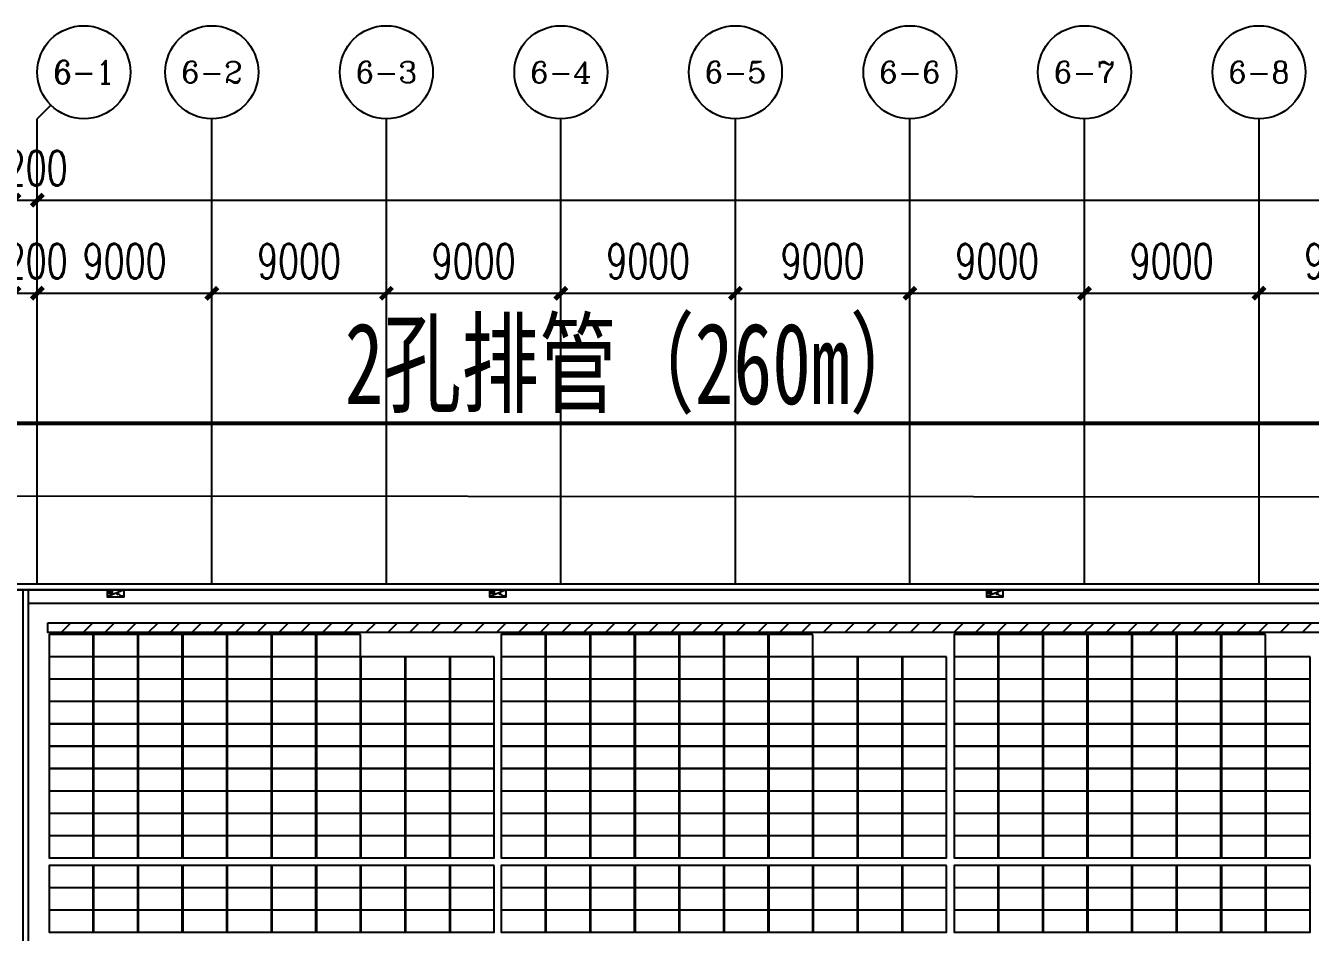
# Model space of a CAD drawing. Header units: millimetres. Extents: x 1218 to 2690, y 1163 to 1758.
# Drawn here: x 2083 to 2149.3, y 1476.2 to 1522.9 of the extents above; entities that cross this region are included whole.
import ezdxf
from ezdxf.enums import TextEntityAlignment as Align

# ---------------------------------------------------------------- set-up
doc = ezdxf.new("R2010")
doc.units = ezdxf.units.MM
for name, color, linetype in [('AXIS', 3, 'Continuous'), ('AXIS_TEXT', 7, 'Continuous'), ('PUB_DIM', 3, 'Continuous'), ('WALL', 9, 'Continuous'), ('单元区域外轮廓', 7, 'ByLayer'), ('屋脊线', 7, 'ByLayer'), ('接线图文字', 7, 'Continuous'), ('文字', 7, 'Continuous'), ('电缆通道', 7, 'ByLayer'), ('组件', 7, 'ByLayer'), ('运维走道板', 1, 'Continuous'), ('逆变器', 7, 'ByLayer')]:
    doc.layers.add(name, color=color, linetype=linetype)
doc.styles.add('_TCH_AXIS', font='COMPLEX', dxfattribs={"bigfont": 'GBCBIG'})
doc.styles.add('_TCH_DIM_T3', font='SIMPLEX', dxfattribs={"width": 0.705882, "bigfont": 'GBCBIG'})
doc.styles.add('COMPLEX', font='COMPLEX')
doc.styles.add('宋体', font='', dxfattribs={"width": 0.7, "height": 100})
doc.styles.get('宋体').set_extended_font_data('SimSun')
doc.dimstyles.new('_TCH_ARCH&&600', dxfattribs={"dimtxt": 1785, "dimasz": 600, "dimexe": 1500, "dimexo": 1800, "dimgap": 757.5, "dimtad": 1, "dimdec": 0, "dimtxsty": '_TCH_DIM_T3', "dimblk": 'ARCHTICK', "dimcen": 2.5, "dimclrt": 7, "dimazin": 2, "dimtfac": 1, "dimtdec": 0, "dimtix": 1, "dimtmove": 2, "dimatfit": 3})

# ---------------------------------------------------------------- blocks, each defined once
blk = doc.blocks.new('_ArchTick')
at = {"color": 0, "linetype": 'ByBlock', "const_width": 0.4}
blk.add_lwpolyline([(-0.5, -0.5), (0.5, 0.5)], dxfattribs=at)
blk = doc.blocks.new('*D71')
at = {"layer": 'AXIS', "color": 0, "lineweight": -2, "transparency": 16777216}
for p, q in [((876160, 2024904), (876160, 2044404)), ((1182160, 2024904), (1182160, 2044404)), ((876160, 2042904), (1182160, 2042904))]:
    blk.add_line(p, q, dxfattribs=at)
at = {"layer": 'Defpoints', "color": 0, "transparency": 16777216}
for p in [(1182160, 2042904), (876160, 2023104), (1182160, 2023104)]:
    blk.add_point(p, dxfattribs=at)
at = {"layer": 'AXIS', "color": 0, "lineweight": -2, "transparency": 16777216, "xscale": 600, "yscale": 600, "zscale": 600, "rotation": 180}
blk.add_blockref('_ArchTick', (876160, 2042904), dxfattribs=at)
at = {"layer": 'AXIS', "color": 0, "lineweight": -2, "transparency": 16777216, "xscale": 600, "yscale": 600, "zscale": 600}
blk.add_blockref('_ArchTick', (1182160, 2042904), dxfattribs=at)
at = {"layer": 'AXIS', "color": 7, "transparency": 16777216, "insert": (1029160, 2044554), "char_height": 1785, "attachment_point": 5, "style": '_TCH_DIM_T3'}
blk.add_mtext('\\A1;306000', dxfattribs=at)
blk = doc.blocks.new('*D72')
at = {"layer": 'AXIS', "color": 0, "lineweight": -2, "transparency": 16777216}
for p, q in [((876160, 2024904), (876160, 2039604)), ((885160, 2024904), (885160, 2039604)), ((876160, 2038104), (885160, 2038104))]:
    blk.add_line(p, q, dxfattribs=at)
at = {"layer": 'Defpoints', "color": 0, "transparency": 16777216}
for p in [(885160, 2038104), (876160, 2023104), (885160, 2023104)]:
    blk.add_point(p, dxfattribs=at)
at = {"layer": 'AXIS', "color": 0, "lineweight": -2, "transparency": 16777216, "xscale": 600, "yscale": 600, "zscale": 600, "rotation": 180}
blk.add_blockref('_ArchTick', (876160, 2038104), dxfattribs=at)
at = {"layer": 'AXIS', "color": 0, "lineweight": -2, "transparency": 16777216, "xscale": 600, "yscale": 600, "zscale": 600}
blk.add_blockref('_ArchTick', (885160, 2038104), dxfattribs=at)
at = {"layer": 'AXIS', "color": 7, "transparency": 16777216, "insert": (880660, 2039754), "char_height": 1785, "attachment_point": 5, "style": '_TCH_DIM_T3'}
blk.add_mtext('\\A1;9000', dxfattribs=at)
blk = doc.blocks.new('*D73')
at = {"layer": 'AXIS', "color": 0, "lineweight": -2, "transparency": 16777216}
for p, q in [((885160, 2024904), (885160, 2039604)), ((894160, 2024904), (894160, 2039604)), ((885160, 2038104), (894160, 2038104))]:
    blk.add_line(p, q, dxfattribs=at)
at = {"layer": 'Defpoints', "color": 0, "transparency": 16777216}
for p in [(894160, 2038104), (885160, 2023104), (894160, 2023104)]:
    blk.add_point(p, dxfattribs=at)
at = {"layer": 'AXIS', "color": 0, "lineweight": -2, "transparency": 16777216, "xscale": 600, "yscale": 600, "zscale": 600, "rotation": 180}
blk.add_blockref('_ArchTick', (885160, 2038104), dxfattribs=at)
at = {"layer": 'AXIS', "color": 0, "lineweight": -2, "transparency": 16777216, "xscale": 600, "yscale": 600, "zscale": 600}
blk.add_blockref('_ArchTick', (894160, 2038104), dxfattribs=at)
at = {"layer": 'AXIS', "color": 7, "transparency": 16777216, "insert": (889660, 2039754), "char_height": 1785, "attachment_point": 5, "style": '_TCH_DIM_T3'}
blk.add_mtext('\\A1;9000', dxfattribs=at)
blk = doc.blocks.new('*D74')
at = {"layer": 'AXIS', "color": 0, "lineweight": -2, "transparency": 16777216}
for p, q in [((894160, 2024904), (894160, 2039604)), ((903160, 2024904), (903160, 2039604)), ((894160, 2038104), (903160, 2038104))]:
    blk.add_line(p, q, dxfattribs=at)
at = {"layer": 'Defpoints', "color": 0, "transparency": 16777216}
for p in [(903160, 2038104), (894160, 2023104), (903160, 2023104)]:
    blk.add_point(p, dxfattribs=at)
at = {"layer": 'AXIS', "color": 0, "lineweight": -2, "transparency": 16777216, "xscale": 600, "yscale": 600, "zscale": 600, "rotation": 180}
blk.add_blockref('_ArchTick', (894160, 2038104), dxfattribs=at)
at = {"layer": 'AXIS', "color": 0, "lineweight": -2, "transparency": 16777216, "xscale": 600, "yscale": 600, "zscale": 600}
blk.add_blockref('_ArchTick', (903160, 2038104), dxfattribs=at)
at = {"layer": 'AXIS', "color": 7, "transparency": 16777216, "insert": (898660, 2039754), "char_height": 1785, "attachment_point": 5, "style": '_TCH_DIM_T3'}
blk.add_mtext('\\A1;9000', dxfattribs=at)
blk = doc.blocks.new('*D75')
at = {"layer": 'AXIS', "color": 0, "lineweight": -2, "transparency": 16777216}
for p, q in [((903160, 2024904), (903160, 2039604)), ((912160, 2024904), (912160, 2039604)), ((903160, 2038104), (912160, 2038104))]:
    blk.add_line(p, q, dxfattribs=at)
at = {"layer": 'Defpoints', "color": 0, "transparency": 16777216}
for p in [(912160, 2038104), (903160, 2023104), (912160, 2023104)]:
    blk.add_point(p, dxfattribs=at)
at = {"layer": 'AXIS', "color": 0, "lineweight": -2, "transparency": 16777216, "xscale": 600, "yscale": 600, "zscale": 600, "rotation": 180}
blk.add_blockref('_ArchTick', (903160, 2038104), dxfattribs=at)
at = {"layer": 'AXIS', "color": 0, "lineweight": -2, "transparency": 16777216, "xscale": 600, "yscale": 600, "zscale": 600}
blk.add_blockref('_ArchTick', (912160, 2038104), dxfattribs=at)
at = {"layer": 'AXIS', "color": 7, "transparency": 16777216, "insert": (907660, 2039754), "char_height": 1785, "attachment_point": 5, "style": '_TCH_DIM_T3'}
blk.add_mtext('\\A1;9000', dxfattribs=at)
blk = doc.blocks.new('*D76')
at = {"layer": 'AXIS', "color": 0, "lineweight": -2, "transparency": 16777216}
for p, q in [((912160, 2024904), (912160, 2039604)), ((921160, 2024904), (921160, 2039604)), ((912160, 2038104), (921160, 2038104))]:
    blk.add_line(p, q, dxfattribs=at)
at = {"layer": 'Defpoints', "color": 0, "transparency": 16777216}
for p in [(921160, 2038104), (912160, 2023104), (921160, 2023104)]:
    blk.add_point(p, dxfattribs=at)
at = {"layer": 'AXIS', "color": 0, "lineweight": -2, "transparency": 16777216, "xscale": 600, "yscale": 600, "zscale": 600, "rotation": 180}
blk.add_blockref('_ArchTick', (912160, 2038104), dxfattribs=at)
at = {"layer": 'AXIS', "color": 0, "lineweight": -2, "transparency": 16777216, "xscale": 600, "yscale": 600, "zscale": 600}
blk.add_blockref('_ArchTick', (921160, 2038104), dxfattribs=at)
at = {"layer": 'AXIS', "color": 7, "transparency": 16777216, "insert": (916660, 2039754), "char_height": 1785, "attachment_point": 5, "style": '_TCH_DIM_T3'}
blk.add_mtext('\\A1;9000', dxfattribs=at)
blk = doc.blocks.new('*D77')
at = {"layer": 'AXIS', "color": 0, "lineweight": -2, "transparency": 16777216}
for p, q in [((921160, 2024904), (921160, 2039604)), ((930160, 2024904), (930160, 2039604)), ((921160, 2038104), (930160, 2038104))]:
    blk.add_line(p, q, dxfattribs=at)
at = {"layer": 'Defpoints', "color": 0, "transparency": 16777216}
for p in [(930160, 2038104), (921160, 2023104), (930160, 2023104)]:
    blk.add_point(p, dxfattribs=at)
at = {"layer": 'AXIS', "color": 0, "lineweight": -2, "transparency": 16777216, "xscale": 600, "yscale": 600, "zscale": 600, "rotation": 180}
blk.add_blockref('_ArchTick', (921160, 2038104), dxfattribs=at)
at = {"layer": 'AXIS', "color": 0, "lineweight": -2, "transparency": 16777216, "xscale": 600, "yscale": 600, "zscale": 600}
blk.add_blockref('_ArchTick', (930160, 2038104), dxfattribs=at)
at = {"layer": 'AXIS', "color": 7, "transparency": 16777216, "insert": (925660, 2039754), "char_height": 1785, "attachment_point": 5, "style": '_TCH_DIM_T3'}
blk.add_mtext('\\A1;9000', dxfattribs=at)
blk = doc.blocks.new('*D78')
at = {"layer": 'AXIS', "color": 0, "lineweight": -2, "transparency": 16777216}
for p, q in [((930160, 2024904), (930160, 2039604)), ((939160, 2024904), (939160, 2039604)), ((930160, 2038104), (939160, 2038104))]:
    blk.add_line(p, q, dxfattribs=at)
at = {"layer": 'Defpoints', "color": 0, "transparency": 16777216}
for p in [(939160, 2038104), (930160, 2023104), (939160, 2023104)]:
    blk.add_point(p, dxfattribs=at)
at = {"layer": 'AXIS', "color": 0, "lineweight": -2, "transparency": 16777216, "xscale": 600, "yscale": 600, "zscale": 600, "rotation": 180}
blk.add_blockref('_ArchTick', (930160, 2038104), dxfattribs=at)
at = {"layer": 'AXIS', "color": 0, "lineweight": -2, "transparency": 16777216, "xscale": 600, "yscale": 600, "zscale": 600}
blk.add_blockref('_ArchTick', (939160, 2038104), dxfattribs=at)
at = {"layer": 'AXIS', "color": 7, "transparency": 16777216, "insert": (934660, 2039754), "char_height": 1785, "attachment_point": 5, "style": '_TCH_DIM_T3'}
blk.add_mtext('\\A1;9000', dxfattribs=at)
blk = doc.blocks.new('*D79')
at = {"layer": 'AXIS', "color": 0, "lineweight": -2, "transparency": 16777216}
for p, q in [((939160, 2024904), (939160, 2039604)), ((948160, 2024904), (948160, 2039604)), ((939160, 2038104), (948160, 2038104))]:
    blk.add_line(p, q, dxfattribs=at)
at = {"layer": 'Defpoints', "color": 0, "transparency": 16777216}
for p in [(948160, 2038104), (939160, 2023104), (948160, 2023104)]:
    blk.add_point(p, dxfattribs=at)
at = {"layer": 'AXIS', "color": 0, "lineweight": -2, "transparency": 16777216, "xscale": 600, "yscale": 600, "zscale": 600, "rotation": 180}
blk.add_blockref('_ArchTick', (939160, 2038104), dxfattribs=at)
at = {"layer": 'AXIS', "color": 0, "lineweight": -2, "transparency": 16777216, "xscale": 600, "yscale": 600, "zscale": 600}
blk.add_blockref('_ArchTick', (948160, 2038104), dxfattribs=at)
at = {"layer": 'AXIS', "color": 7, "transparency": 16777216, "insert": (943660, 2039754), "char_height": 1785, "attachment_point": 5, "style": '_TCH_DIM_T3'}
blk.add_mtext('\\A1;9000', dxfattribs=at)
blk = doc.blocks.new('*D134')
at = {"layer": 'Defpoints', "color": 0, "transparency": 16777216}
for p in [(876160, 2038104), (874960, 2023104), (876160, 2023104)]:
    blk.add_point(p, dxfattribs=at)
at = {"layer": 'PUB_DIM', "color": 0, "lineweight": -2, "transparency": 16777216}
for p, q in [((874960, 2024904), (874960, 2039604)), ((876160, 2024904), (876160, 2039604)), ((874960, 2038104), (874360, 2038104)), ((874960, 2038104), (876160, 2038104)), ((876160, 2038104), (876760, 2038104))]:
    blk.add_line(p, q, dxfattribs=at)
at = {"layer": 'PUB_DIM', "color": 0, "lineweight": -2, "transparency": 16777216, "xscale": 600, "yscale": 600, "zscale": 600}
blk.add_blockref('_ArchTick', (874960, 2038104), dxfattribs=at)
at = {"layer": 'PUB_DIM', "color": 0, "lineweight": -2, "transparency": 16777216, "xscale": 600, "yscale": 600, "zscale": 600, "rotation": 180}
blk.add_blockref('_ArchTick', (876160, 2038104), dxfattribs=at)
at = {"layer": 'PUB_DIM', "color": 7, "transparency": 16777216, "insert": (875560, 2039754), "char_height": 1785, "attachment_point": 5, "style": '_TCH_DIM_T3'}
blk.add_mtext('\\A1;1200', dxfattribs=at)
blk = doc.blocks.new('*D135')
at = {"layer": 'Defpoints', "color": 0, "transparency": 16777216}
for p in [(876160, 2042904), (874960, 2023104), (876160, 2023104)]:
    blk.add_point(p, dxfattribs=at)
at = {"layer": 'PUB_DIM', "color": 0, "lineweight": -2, "transparency": 16777216}
for p, q in [((874960, 2024904), (874960, 2044404)), ((876160, 2024904), (876160, 2044404)), ((874960, 2042904), (874360, 2042904)), ((874960, 2042904), (876160, 2042904)), ((876160, 2042904), (876760, 2042904))]:
    blk.add_line(p, q, dxfattribs=at)
at = {"layer": 'PUB_DIM', "color": 0, "lineweight": -2, "transparency": 16777216, "xscale": 600, "yscale": 600, "zscale": 600}
blk.add_blockref('_ArchTick', (874960, 2042904), dxfattribs=at)
at = {"layer": 'PUB_DIM', "color": 0, "lineweight": -2, "transparency": 16777216, "xscale": 600, "yscale": 600, "zscale": 600, "rotation": 180}
blk.add_blockref('_ArchTick', (876160, 2042904), dxfattribs=at)
at = {"layer": 'PUB_DIM', "color": 7, "transparency": 16777216, "insert": (875560, 2044554), "char_height": 1785, "attachment_point": 5, "style": '_TCH_DIM_T3'}
blk.add_mtext('\\A1;1200', dxfattribs=at)
blk = doc.blocks.new('_AXISO')
blk.add_circle((0, 0), 0.5)
at = {"layer": 'AXIS_TEXT', "style": 'COMPLEX', "width": 1.041667}
blk.add_attdef('A', text='', height=0.56, dxfattribs=at).set_placement((-0.25, -0.28), (0.25, -0.28), align=Align.FIT)
blk = doc.blocks.new('*D518')
at = {"layer": 'AXIS', "color": 0, "lineweight": -2, "transparency": 16777216}
for p, q in [((876160, 2024904), (876160, 2044404)), ((1182160, 2024904), (1182160, 2044404)), ((876160, 2042904), (1182160, 2042904))]:
    blk.add_line(p, q, dxfattribs=at)
at = {"layer": 'Defpoints', "color": 0, "transparency": 16777216}
for p in [(1182160, 2042904), (876160, 2023104), (1182160, 2023104)]:
    blk.add_point(p, dxfattribs=at)
at = {"layer": 'AXIS', "color": 0, "lineweight": -2, "transparency": 16777216, "xscale": 600, "yscale": 600, "zscale": 600, "rotation": 180}
blk.add_blockref('_ArchTick', (876160, 2042904), dxfattribs=at)
at = {"layer": 'AXIS', "color": 0, "lineweight": -2, "transparency": 16777216, "xscale": 600, "yscale": 600, "zscale": 600}
blk.add_blockref('_ArchTick', (1182160, 2042904), dxfattribs=at)
at = {"layer": 'AXIS', "color": 7, "transparency": 16777216, "insert": (1029160, 2044554), "char_height": 1785, "attachment_point": 5, "style": '_TCH_DIM_T3'}
blk.add_mtext('\\A1;306000', dxfattribs=at)
blk = doc.blocks.new('*D519')
at = {"layer": 'AXIS', "color": 0, "lineweight": -2, "transparency": 16777216}
for p, q in [((876160, 2024904), (876160, 2039604)), ((885160, 2024904), (885160, 2039604)), ((876160, 2038104), (885160, 2038104))]:
    blk.add_line(p, q, dxfattribs=at)
at = {"layer": 'Defpoints', "color": 0, "transparency": 16777216}
for p in [(885160, 2038104), (876160, 2023104), (885160, 2023104)]:
    blk.add_point(p, dxfattribs=at)
at = {"layer": 'AXIS', "color": 0, "lineweight": -2, "transparency": 16777216, "xscale": 600, "yscale": 600, "zscale": 600, "rotation": 180}
blk.add_blockref('_ArchTick', (876160, 2038104), dxfattribs=at)
at = {"layer": 'AXIS', "color": 0, "lineweight": -2, "transparency": 16777216, "xscale": 600, "yscale": 600, "zscale": 600}
blk.add_blockref('_ArchTick', (885160, 2038104), dxfattribs=at)
at = {"layer": 'AXIS', "color": 7, "transparency": 16777216, "insert": (880660, 2039754), "char_height": 1785, "attachment_point": 5, "style": '_TCH_DIM_T3'}
blk.add_mtext('\\A1;9000', dxfattribs=at)
blk = doc.blocks.new('*D520')
at = {"layer": 'AXIS', "color": 0, "lineweight": -2, "transparency": 16777216}
for p, q in [((885160, 2024904), (885160, 2039604)), ((894160, 2024904), (894160, 2039604)), ((885160, 2038104), (894160, 2038104))]:
    blk.add_line(p, q, dxfattribs=at)
at = {"layer": 'Defpoints', "color": 0, "transparency": 16777216}
for p in [(894160, 2038104), (885160, 2023104), (894160, 2023104)]:
    blk.add_point(p, dxfattribs=at)
at = {"layer": 'AXIS', "color": 0, "lineweight": -2, "transparency": 16777216, "xscale": 600, "yscale": 600, "zscale": 600, "rotation": 180}
blk.add_blockref('_ArchTick', (885160, 2038104), dxfattribs=at)
at = {"layer": 'AXIS', "color": 0, "lineweight": -2, "transparency": 16777216, "xscale": 600, "yscale": 600, "zscale": 600}
blk.add_blockref('_ArchTick', (894160, 2038104), dxfattribs=at)
at = {"layer": 'AXIS', "color": 7, "transparency": 16777216, "insert": (889660, 2039754), "char_height": 1785, "attachment_point": 5, "style": '_TCH_DIM_T3'}
blk.add_mtext('\\A1;9000', dxfattribs=at)
blk = doc.blocks.new('*D521')
at = {"layer": 'AXIS', "color": 0, "lineweight": -2, "transparency": 16777216}
for p, q in [((894160, 2024904), (894160, 2039604)), ((903160, 2024904), (903160, 2039604)), ((894160, 2038104), (903160, 2038104))]:
    blk.add_line(p, q, dxfattribs=at)
at = {"layer": 'Defpoints', "color": 0, "transparency": 16777216}
for p in [(903160, 2038104), (894160, 2023104), (903160, 2023104)]:
    blk.add_point(p, dxfattribs=at)
at = {"layer": 'AXIS', "color": 0, "lineweight": -2, "transparency": 16777216, "xscale": 600, "yscale": 600, "zscale": 600, "rotation": 180}
blk.add_blockref('_ArchTick', (894160, 2038104), dxfattribs=at)
at = {"layer": 'AXIS', "color": 0, "lineweight": -2, "transparency": 16777216, "xscale": 600, "yscale": 600, "zscale": 600}
blk.add_blockref('_ArchTick', (903160, 2038104), dxfattribs=at)
at = {"layer": 'AXIS', "color": 7, "transparency": 16777216, "insert": (898660, 2039754), "char_height": 1785, "attachment_point": 5, "style": '_TCH_DIM_T3'}
blk.add_mtext('\\A1;9000', dxfattribs=at)
blk = doc.blocks.new('*D522')
at = {"layer": 'AXIS', "color": 0, "lineweight": -2, "transparency": 16777216}
for p, q in [((903160, 2024904), (903160, 2039604)), ((912160, 2024904), (912160, 2039604)), ((903160, 2038104), (912160, 2038104))]:
    blk.add_line(p, q, dxfattribs=at)
at = {"layer": 'Defpoints', "color": 0, "transparency": 16777216}
for p in [(912160, 2038104), (903160, 2023104), (912160, 2023104)]:
    blk.add_point(p, dxfattribs=at)
at = {"layer": 'AXIS', "color": 0, "lineweight": -2, "transparency": 16777216, "xscale": 600, "yscale": 600, "zscale": 600, "rotation": 180}
blk.add_blockref('_ArchTick', (903160, 2038104), dxfattribs=at)
at = {"layer": 'AXIS', "color": 0, "lineweight": -2, "transparency": 16777216, "xscale": 600, "yscale": 600, "zscale": 600}
blk.add_blockref('_ArchTick', (912160, 2038104), dxfattribs=at)
at = {"layer": 'AXIS', "color": 7, "transparency": 16777216, "insert": (907660, 2039754), "char_height": 1785, "attachment_point": 5, "style": '_TCH_DIM_T3'}
blk.add_mtext('\\A1;9000', dxfattribs=at)
blk = doc.blocks.new('*D523')
at = {"layer": 'AXIS', "color": 0, "lineweight": -2, "transparency": 16777216}
for p, q in [((912160, 2024904), (912160, 2039604)), ((921160, 2024904), (921160, 2039604)), ((912160, 2038104), (921160, 2038104))]:
    blk.add_line(p, q, dxfattribs=at)
at = {"layer": 'Defpoints', "color": 0, "transparency": 16777216}
for p in [(921160, 2038104), (912160, 2023104), (921160, 2023104)]:
    blk.add_point(p, dxfattribs=at)
at = {"layer": 'AXIS', "color": 0, "lineweight": -2, "transparency": 16777216, "xscale": 600, "yscale": 600, "zscale": 600, "rotation": 180}
blk.add_blockref('_ArchTick', (912160, 2038104), dxfattribs=at)
at = {"layer": 'AXIS', "color": 0, "lineweight": -2, "transparency": 16777216, "xscale": 600, "yscale": 600, "zscale": 600}
blk.add_blockref('_ArchTick', (921160, 2038104), dxfattribs=at)
at = {"layer": 'AXIS', "color": 7, "transparency": 16777216, "insert": (916660, 2039754), "char_height": 1785, "attachment_point": 5, "style": '_TCH_DIM_T3'}
blk.add_mtext('\\A1;9000', dxfattribs=at)
blk = doc.blocks.new('*D524')
at = {"layer": 'AXIS', "color": 0, "lineweight": -2, "transparency": 16777216}
for p, q in [((921160, 2024904), (921160, 2039604)), ((930160, 2024904), (930160, 2039604)), ((921160, 2038104), (930160, 2038104))]:
    blk.add_line(p, q, dxfattribs=at)
at = {"layer": 'Defpoints', "color": 0, "transparency": 16777216}
for p in [(930160, 2038104), (921160, 2023104), (930160, 2023104)]:
    blk.add_point(p, dxfattribs=at)
at = {"layer": 'AXIS', "color": 0, "lineweight": -2, "transparency": 16777216, "xscale": 600, "yscale": 600, "zscale": 600, "rotation": 180}
blk.add_blockref('_ArchTick', (921160, 2038104), dxfattribs=at)
at = {"layer": 'AXIS', "color": 0, "lineweight": -2, "transparency": 16777216, "xscale": 600, "yscale": 600, "zscale": 600}
blk.add_blockref('_ArchTick', (930160, 2038104), dxfattribs=at)
at = {"layer": 'AXIS', "color": 7, "transparency": 16777216, "insert": (925660, 2039754), "char_height": 1785, "attachment_point": 5, "style": '_TCH_DIM_T3'}
blk.add_mtext('\\A1;9000', dxfattribs=at)
blk = doc.blocks.new('*D525')
at = {"layer": 'AXIS', "color": 0, "lineweight": -2, "transparency": 16777216}
for p, q in [((930160, 2024904), (930160, 2039604)), ((939160, 2024904), (939160, 2039604)), ((930160, 2038104), (939160, 2038104))]:
    blk.add_line(p, q, dxfattribs=at)
at = {"layer": 'Defpoints', "color": 0, "transparency": 16777216}
for p in [(939160, 2038104), (930160, 2023104), (939160, 2023104)]:
    blk.add_point(p, dxfattribs=at)
at = {"layer": 'AXIS', "color": 0, "lineweight": -2, "transparency": 16777216, "xscale": 600, "yscale": 600, "zscale": 600, "rotation": 180}
blk.add_blockref('_ArchTick', (930160, 2038104), dxfattribs=at)
at = {"layer": 'AXIS', "color": 0, "lineweight": -2, "transparency": 16777216, "xscale": 600, "yscale": 600, "zscale": 600}
blk.add_blockref('_ArchTick', (939160, 2038104), dxfattribs=at)
at = {"layer": 'AXIS', "color": 7, "transparency": 16777216, "insert": (934660, 2039754), "char_height": 1785, "attachment_point": 5, "style": '_TCH_DIM_T3'}
blk.add_mtext('\\A1;9000', dxfattribs=at)
blk = doc.blocks.new('*D526')
at = {"layer": 'AXIS', "color": 0, "lineweight": -2, "transparency": 16777216}
for p, q in [((939160, 2024904), (939160, 2039604)), ((948160, 2024904), (948160, 2039604)), ((939160, 2038104), (948160, 2038104))]:
    blk.add_line(p, q, dxfattribs=at)
at = {"layer": 'Defpoints', "color": 0, "transparency": 16777216}
for p in [(948160, 2038104), (939160, 2023104), (948160, 2023104)]:
    blk.add_point(p, dxfattribs=at)
at = {"layer": 'AXIS', "color": 0, "lineweight": -2, "transparency": 16777216, "xscale": 600, "yscale": 600, "zscale": 600, "rotation": 180}
blk.add_blockref('_ArchTick', (939160, 2038104), dxfattribs=at)
at = {"layer": 'AXIS', "color": 0, "lineweight": -2, "transparency": 16777216, "xscale": 600, "yscale": 600, "zscale": 600}
blk.add_blockref('_ArchTick', (948160, 2038104), dxfattribs=at)
at = {"layer": 'AXIS', "color": 7, "transparency": 16777216, "insert": (943660, 2039754), "char_height": 1785, "attachment_point": 5, "style": '_TCH_DIM_T3'}
blk.add_mtext('\\A1;9000', dxfattribs=at)
blk = doc.blocks.new('*D551')
at = {"layer": 'Defpoints', "color": 0, "transparency": 16777216}
for p in [(876160, 2038104), (874960, 2023104), (876160, 2023104)]:
    blk.add_point(p, dxfattribs=at)
at = {"layer": 'PUB_DIM', "color": 0, "lineweight": -2, "transparency": 16777216}
for p, q in [((874960, 2024904), (874960, 2039604)), ((876160, 2024904), (876160, 2039604)), ((874960, 2038104), (874360, 2038104)), ((874960, 2038104), (876160, 2038104)), ((876160, 2038104), (876760, 2038104))]:
    blk.add_line(p, q, dxfattribs=at)
at = {"layer": 'PUB_DIM', "color": 0, "lineweight": -2, "transparency": 16777216, "xscale": 600, "yscale": 600, "zscale": 600}
blk.add_blockref('_ArchTick', (874960, 2038104), dxfattribs=at)
at = {"layer": 'PUB_DIM', "color": 0, "lineweight": -2, "transparency": 16777216, "xscale": 600, "yscale": 600, "zscale": 600, "rotation": 180}
blk.add_blockref('_ArchTick', (876160, 2038104), dxfattribs=at)
at = {"layer": 'PUB_DIM', "color": 7, "transparency": 16777216, "insert": (875560, 2039754), "char_height": 1785, "attachment_point": 5, "style": '_TCH_DIM_T3'}
blk.add_mtext('\\A1;1200', dxfattribs=at)
blk = doc.blocks.new('*D552')
at = {"layer": 'Defpoints', "color": 0, "transparency": 16777216}
for p in [(876160, 2042904), (874960, 2023104), (876160, 2023104)]:
    blk.add_point(p, dxfattribs=at)
at = {"layer": 'PUB_DIM', "color": 0, "lineweight": -2, "transparency": 16777216}
for p, q in [((874960, 2024904), (874960, 2044404)), ((876160, 2024904), (876160, 2044404)), ((874960, 2042904), (874360, 2042904)), ((874960, 2042904), (876160, 2042904)), ((876160, 2042904), (876760, 2042904))]:
    blk.add_line(p, q, dxfattribs=at)
at = {"layer": 'PUB_DIM', "color": 0, "lineweight": -2, "transparency": 16777216, "xscale": 600, "yscale": 600, "zscale": 600}
blk.add_blockref('_ArchTick', (874960, 2042904), dxfattribs=at)
at = {"layer": 'PUB_DIM', "color": 0, "lineweight": -2, "transparency": 16777216, "xscale": 600, "yscale": 600, "zscale": 600, "rotation": 180}
blk.add_blockref('_ArchTick', (876160, 2042904), dxfattribs=at)
at = {"layer": 'PUB_DIM', "color": 7, "transparency": 16777216, "insert": (875560, 2044554), "char_height": 1785, "attachment_point": 5, "style": '_TCH_DIM_T3'}
blk.add_mtext('\\A1;1200', dxfattribs=at)
blk = doc.blocks.new('*U582')
at = {"layer": '单元区域外轮廓', "color": 2}
blk.add_polyline3d([(582600, -78700, 12000), (-582600, -78700, 12000), (-582600, 78700, 12000), (582600, 78700, 12000)], close=True, dxfattribs=at)
at = {"flags": 1}
for tag in ['unit_id', 'unit_name', 'parapet_height', 'ground_elevation', 'is_enable_parapet']:
    blk.add_attdef(tag, (0, 0), '', height=2.5, dxfattribs=at)
blk = doc.blocks.new('*U583')
at = {"layer": '屋脊线', "color": 30}
blk.add_line((582600, 78700, 12000), (-582600, 78700, 12000), dxfattribs=at)
at = {"flags": 1}
for tag in ['unit_id', 'unit_name']:
    blk.add_attdef(tag, (0, 0), '', height=2.5, dxfattribs=at)
blk = doc.blocks.new('*U586')
at = {"color": 0}
blk.add_polyline3d([(0, 0, 0), (-227.8, 0, 0), (-227.8, -113.3, 5.8), (0, -113.3, 5.8)], close=True, dxfattribs=at)
at = {"flags": 1}
for tag in ['mounting-hole-spacing1', 'mounting-hole-spacing2', 'module-material', 'vmpo', 'voco', 'silicon-material', 'panel-length', 'panel-width', 'panel-height', 'userid', 'theme', 'note', 'name', 'pmax', 'company-name', 'id', 'impo', 'isco']:
    blk.add_attdef(tag, (0, 0), '', height=2.5, dxfattribs=at)
blk = doc.blocks.new('*U587')
at = {"layer": '组件', "color": 41}
for p in [(21828, 7639.6, 1221.7), (22057.8, 7639.6, 1221.7), (22287.6, 7639.6, 1221.7), (22517.4, 7639.6, 1221.7), (22747.2, 7639.6, 1221.7), (22977, 7639.6, 1221.7), (23206.8, 7639.6, 1221.7), (21828, 7524.4, 1227.6), (22057.8, 7524.4, 1227.6), (22287.6, 7524.4, 1227.6), (22517.4, 7524.4, 1227.6), (22747.2, 7524.4, 1227.6), (22977, 7524.4, 1227.6), (23206.8, 7524.4, 1227.6), (23436.6, 7524.4, 1227.6), (23666.4, 7524.4, 1227.6), (21828, 7409.1, 1233.4), (22057.8, 7409.1, 1233.4), (22287.6, 7409.1, 1233.4), (22517.4, 7409.1, 1233.4), (22747.2, 7409.1, 1233.4), (22977, 7409.1, 1233.4), (23206.8, 7409.1, 1233.4), (23436.6, 7409.1, 1233.4), (23666.4, 7409.1, 1233.4), (21828, 7293.9, 1239.3), (22057.8, 7293.9, 1239.3), (22287.6, 7293.9, 1239.3), (22517.4, 7293.9, 1239.3), (22747.2, 7293.9, 1239.3), (22977, 7293.9, 1239.3), (23206.8, 7293.9, 1239.3), (23436.6, 7293.9, 1239.3), (21828, 7178.6, 1245.1), (22057.8, 7178.6, 1245.1), (22287.6, 7178.6, 1245.1), (22517.4, 7178.6, 1245.1), (22747.2, 7178.6, 1245.1), (22977, 7178.6, 1245.1), (23206.8, 7178.6, 1245.1), (23436.6, 7178.6, 1245.1), (21828, 7063.4, 1251), (22057.8, 7063.4, 1251), (22287.6, 7063.4, 1251), (22517.4, 7063.4, 1251), (22747.2, 7063.4, 1251), (22977, 7063.4, 1251), (23206.8, 7063.4, 1251), (23436.6, 7063.4, 1251), (21828, 6948.1, 1256.9), (22057.8, 6948.1, 1256.9), (22287.6, 6948.1, 1256.9), (22517.4, 6948.1, 1256.9), (22747.2, 6948.1, 1256.9), (22977, 6948.1, 1256.9), (23206.8, 6948.1, 1256.9), (23436.6, 6948.1, 1256.9), (21828, 6832.9, 1262.7), (22057.8, 6832.9, 1262.7), (22287.6, 6832.9, 1262.7), (22517.4, 6832.9, 1262.7), (22747.2, 6832.9, 1262.7), (22977, 6832.9, 1262.7), (23206.8, 6832.9, 1262.7), (23436.6, 6832.9, 1262.7), (21828, 6717.6, 1268.6), (22057.8, 6717.6, 1268.6), (22287.6, 6717.6, 1268.6), (22517.4, 6717.6, 1268.6), (22747.2, 6717.6, 1268.6), (22977, 6717.6, 1268.6), (23206.8, 6717.6, 1268.6), (23436.6, 6717.6, 1268.6), (21828, 6602.4, 1274.4), (22057.8, 6602.4, 1274.4), (22287.6, 6602.4, 1274.4), (22517.4, 6602.4, 1274.4), (22747.2, 6602.4, 1274.4), (22977, 6602.4, 1274.4), (23206.8, 6602.4, 1274.4), (23436.6, 6602.4, 1274.4), (21828, 6449.1, 1282.2), (22057.8, 6449.1, 1282.2), (22287.6, 6449.1, 1282.2), (22517.4, 6449.1, 1282.2), (22747.2, 6449.1, 1282.2), (22977, 6449.1, 1282.2), (21828, 6333.9, 1288.1), (22057.8, 6333.9, 1288.1), (22287.6, 6333.9, 1288.1), (22517.4, 6333.9, 1288.1), (22747.2, 6333.9, 1288.1), (22977, 6333.9, 1288.1), (21828, 6218.6, 1293.9), (22057.8, 6218.6, 1293.9), (22287.6, 6218.6, 1293.9), (22517.4, 6218.6, 1293.9), (22747.2, 6218.6, 1293.9), (22977, 6218.6, 1293.9)]:
    blk.add_blockref('*U586', p, dxfattribs=at)
at = {"layer": '组件', "color": 20}
for p in [(24160.6, 7639.6, 1221.7), (24390.4, 7639.6, 1221.7), (24620.2, 7639.6, 1221.7), (24850, 7639.6, 1221.7), (25079.8, 7639.6, 1221.7), (25309.6, 7639.6, 1221.7), (25539.4, 7639.6, 1221.7), (23896.2, 7524.4, 1227.6), (24160.6, 7524.4, 1227.6), (24390.4, 7524.4, 1227.6), (24620.2, 7524.4, 1227.6), (24850, 7524.4, 1227.6), (25079.8, 7524.4, 1227.6), (25309.6, 7524.4, 1227.6), (25539.4, 7524.4, 1227.6), (25769.2, 7524.4, 1227.6), (25999, 7524.4, 1227.6), (23896.2, 7409.1, 1233.4), (24160.6, 7409.1, 1233.4), (24390.4, 7409.1, 1233.4), (24620.2, 7409.1, 1233.4), (24850, 7409.1, 1233.4), (25079.8, 7409.1, 1233.4), (25309.6, 7409.1, 1233.4), (25539.4, 7409.1, 1233.4), (25769.2, 7409.1, 1233.4), (25999, 7409.1, 1233.4), (23666.4, 7293.9, 1239.3), (23896.2, 7293.9, 1239.3), (24160.6, 7293.9, 1239.3), (24390.4, 7293.9, 1239.3), (24620.2, 7293.9, 1239.3), (24850, 7293.9, 1239.3), (25079.8, 7293.9, 1239.3), (25309.6, 7293.9, 1239.3), (25539.4, 7293.9, 1239.3), (25769.2, 7293.9, 1239.3), (25999, 7293.9, 1239.3), (23666.4, 7178.6, 1245.1), (23896.2, 7178.6, 1245.1), (24160.6, 7178.6, 1245.1), (24390.4, 7178.6, 1245.1), (24620.2, 7178.6, 1245.1), (24850, 7178.6, 1245.1), (25079.8, 7178.6, 1245.1), (25309.6, 7178.6, 1245.1), (25539.4, 7178.6, 1245.1), (25769.2, 7178.6, 1245.1), (25999, 7178.6, 1245.1), (23666.4, 7063.4, 1251), (23896.2, 7063.4, 1251), (24160.6, 7063.4, 1251), (24390.4, 7063.4, 1251), (24620.2, 7063.4, 1251), (24850, 7063.4, 1251), (25079.8, 7063.4, 1251), (25309.6, 7063.4, 1251), (25539.4, 7063.4, 1251), (25769.2, 7063.4, 1251), (25999, 7063.4, 1251), (23666.4, 6948.1, 1256.9), (23896.2, 6948.1, 1256.9), (24160.6, 6948.1, 1256.9), (24390.4, 6948.1, 1256.9), (24620.2, 6948.1, 1256.9), (24850, 6948.1, 1256.9), (25079.8, 6948.1, 1256.9), (25309.6, 6948.1, 1256.9), (25539.4, 6948.1, 1256.9), (25769.2, 6948.1, 1256.9), (25999, 6948.1, 1256.9), (26228.8, 6948.1, 1256.9), (23666.4, 6832.9, 1262.7), (23896.2, 6832.9, 1262.7), (24160.6, 6832.9, 1262.7), (24390.4, 6832.9, 1262.7), (24620.2, 6832.9, 1262.7), (24850, 6832.9, 1262.7), (25079.8, 6832.9, 1262.7), (25309.6, 6832.9, 1262.7), (25539.4, 6832.9, 1262.7), (25769.2, 6832.9, 1262.7), (25999, 6832.9, 1262.7), (26228.8, 6832.9, 1262.7), (23666.4, 6717.6, 1268.6), (23896.2, 6717.6, 1268.6), (24160.6, 6717.6, 1268.6), (24390.4, 6717.6, 1268.6), (24620.2, 6717.6, 1268.6), (24850, 6717.6, 1268.6), (25079.8, 6717.6, 1268.6), (25309.6, 6717.6, 1268.6), (25539.4, 6717.6, 1268.6), (25769.2, 6717.6, 1268.6), (25999, 6717.6, 1268.6), (26228.8, 6717.6, 1268.6), (23666.4, 6602.4, 1274.4), (23896.2, 6602.4, 1274.4), (24160.6, 6602.4, 1274.4), (24390.4, 6602.4, 1274.4), (24620.2, 6602.4, 1274.4), (24850, 6602.4, 1274.4), (25079.8, 6602.4, 1274.4), (25309.6, 6602.4, 1274.4), (25539.4, 6602.4, 1274.4), (25769.2, 6602.4, 1274.4), (25999, 6602.4, 1274.4), (26228.8, 6602.4, 1274.4), (23206.8, 6449.1, 1282.2), (23436.6, 6449.1, 1282.2), (23666.4, 6449.1, 1282.2), (23896.2, 6449.1, 1282.2), (24160.6, 6449.1, 1282.2), (24390.4, 6449.1, 1282.2), (24620.2, 6449.1, 1282.2), (24850, 6449.1, 1282.2), (25079.8, 6449.1, 1282.2), (25309.6, 6449.1, 1282.2), (25539.4, 6449.1, 1282.2), (23206.8, 6333.9, 1288.1), (23436.6, 6333.9, 1288.1), (23666.4, 6333.9, 1288.1), (23896.2, 6333.9, 1288.1), (24160.6, 6333.9, 1288.1), (24390.4, 6333.9, 1288.1), (24620.2, 6333.9, 1288.1), (24850, 6333.9, 1288.1), (25079.8, 6333.9, 1288.1), (25309.6, 6333.9, 1288.1), (25539.4, 6333.9, 1288.1), (23206.8, 6218.6, 1293.9), (23436.6, 6218.6, 1293.9), (23666.4, 6218.6, 1293.9), (23896.2, 6218.6, 1293.9), (24160.6, 6218.6, 1293.9), (24390.4, 6218.6, 1293.9), (24620.2, 6218.6, 1293.9), (24850, 6218.6, 1293.9), (25079.8, 6218.6, 1293.9), (25309.6, 6218.6, 1293.9), (25539.4, 6218.6, 1293.9)]:
    blk.add_blockref('*U586', p, dxfattribs=at)
at = {"layer": '组件', "color": 13}
for p in [(26495, 7639.6, 1221.7), (26724.8, 7639.6, 1221.7), (26954.6, 7639.6, 1221.7), (27184.4, 7639.6, 1221.7), (27414.2, 7639.6, 1221.7), (27644, 7639.6, 1221.7), (27873.8, 7639.6, 1221.7), (26228.8, 7524.4, 1227.6), (26495, 7524.4, 1227.6), (26724.8, 7524.4, 1227.6), (26954.6, 7524.4, 1227.6), (27184.4, 7524.4, 1227.6), (27414.2, 7524.4, 1227.6), (27644, 7524.4, 1227.6), (27873.8, 7524.4, 1227.6), (28103.6, 7524.4, 1227.6), (26228.8, 7409.1, 1233.4), (26495, 7409.1, 1233.4), (26724.8, 7409.1, 1233.4), (26954.6, 7409.1, 1233.4), (27184.4, 7409.1, 1233.4), (27414.2, 7409.1, 1233.4), (27644, 7409.1, 1233.4), (27873.8, 7409.1, 1233.4), (28103.6, 7409.1, 1233.4), (26228.8, 7293.9, 1239.3), (26495, 7293.9, 1239.3), (26724.8, 7293.9, 1239.3), (26954.6, 7293.9, 1239.3), (27184.4, 7293.9, 1239.3), (27414.2, 7293.9, 1239.3), (27644, 7293.9, 1239.3), (27873.8, 7293.9, 1239.3), (28103.6, 7293.9, 1239.3), (26228.8, 7178.6, 1245.1), (26495, 7178.6, 1245.1), (26724.8, 7178.6, 1245.1), (26954.6, 7178.6, 1245.1), (27184.4, 7178.6, 1245.1), (27414.2, 7178.6, 1245.1), (27644, 7178.6, 1245.1), (27873.8, 7178.6, 1245.1), (28103.6, 7178.6, 1245.1), (26228.8, 7063.4, 1251), (26495, 7063.4, 1251), (26724.8, 7063.4, 1251), (26954.6, 7063.4, 1251), (27184.4, 7063.4, 1251), (27414.2, 7063.4, 1251), (27644, 7063.4, 1251), (27873.8, 7063.4, 1251), (28103.6, 7063.4, 1251), (26495, 6948.1, 1256.9), (26724.8, 6948.1, 1256.9), (26954.6, 6948.1, 1256.9), (27184.4, 6948.1, 1256.9), (27414.2, 6948.1, 1256.9), (27644, 6948.1, 1256.9), (27873.8, 6948.1, 1256.9), (28103.6, 6948.1, 1256.9), (26495, 6832.9, 1262.7), (26724.8, 6832.9, 1262.7), (26954.6, 6832.9, 1262.7), (27184.4, 6832.9, 1262.7), (27414.2, 6832.9, 1262.7), (27644, 6832.9, 1262.7), (27873.8, 6832.9, 1262.7), (28103.6, 6832.9, 1262.7), (26495, 6717.6, 1268.6), (26724.8, 6717.6, 1268.6), (26954.6, 6717.6, 1268.6), (27184.4, 6717.6, 1268.6), (27414.2, 6717.6, 1268.6), (27644, 6717.6, 1268.6), (27873.8, 6717.6, 1268.6), (28103.6, 6717.6, 1268.6), (26495, 6602.4, 1274.4), (26724.8, 6602.4, 1274.4), (26954.6, 6602.4, 1274.4), (27184.4, 6602.4, 1274.4), (27414.2, 6602.4, 1274.4), (27644, 6602.4, 1274.4), (27873.8, 6602.4, 1274.4), (28103.6, 6602.4, 1274.4), (25769.2, 6449.1, 1282.2), (25999, 6449.1, 1282.2), (26228.8, 6449.1, 1282.2), (26495, 6449.1, 1282.2), (26724.8, 6449.1, 1282.2), (26954.6, 6449.1, 1282.2), (27184.4, 6449.1, 1282.2), (27414.2, 6449.1, 1282.2), (27644, 6449.1, 1282.2), (27873.8, 6449.1, 1282.2), (28103.6, 6449.1, 1282.2), (25769.2, 6333.9, 1288.1), (25999, 6333.9, 1288.1), (26228.8, 6333.9, 1288.1), (26495, 6333.9, 1288.1), (26724.8, 6333.9, 1288.1), (26954.6, 6333.9, 1288.1), (27184.4, 6333.9, 1288.1), (27414.2, 6333.9, 1288.1), (27644, 6333.9, 1288.1), (27873.8, 6333.9, 1288.1), (28103.6, 6333.9, 1288.1), (25769.2, 6218.6, 1293.9), (25999, 6218.6, 1293.9), (26228.8, 6218.6, 1293.9), (26495, 6218.6, 1293.9), (26724.8, 6218.6, 1293.9), (26954.6, 6218.6, 1293.9), (27184.4, 6218.6, 1293.9), (27414.2, 6218.6, 1293.9), (27644, 6218.6, 1293.9), (27873.8, 6218.6, 1293.9), (28103.6, 6218.6, 1293.9)]:
    blk.add_blockref('*U586', p, dxfattribs=at)
at = {"flags": 1}
for tag in ['offset-x', 'offset-y', 'mode', 'tilt', 'azimuth', 'align', 'array-mode', 'panel-x', 'panel-y', 'panel-per-row', 'bracket-type', 'bracket-value', 'row-per-array']:
    blk.add_attdef(tag, (0, 0), '', height=2.5, dxfattribs=at)
blk = doc.blocks.new('*U636', base_point=(43.5, 18.1))
at = {"color": 0}
for p, q in [((0, 0), (87, 36.1)), ((56.7, 18.2), (81.7, 18.2)), ((56.7, 9.6), (81.7, 9.6))]:
    blk.add_line(p, q, dxfattribs=at)
blk.add_lwpolyline([(0, 0), (87, 0), (87, 36.1), (0, 36.1)], close=True, dxfattribs=at)
blk.add_lwpolyline([(4.7, 27, -0.6815), (15.8, 30.2), (25.5, 23.7, 0.6815), (36.6, 27)], format="xyb", dxfattribs=at)
blk = doc.blocks.new('*U638', base_point=(43.5, 18.1))
at = {"color": 0}
for p, q in [((0, 0), (87, 36.1)), ((56.7, 18.2), (81.7, 18.2)), ((56.7, 9.6), (81.7, 9.6))]:
    blk.add_line(p, q, dxfattribs=at)
blk.add_lwpolyline([(0, 0), (87, 0), (87, 36.1), (0, 36.1)], close=True, dxfattribs=at)
blk.add_lwpolyline([(4.7, 27, -0.6815), (15.8, 30.2), (25.5, 23.7, 0.6815), (36.6, 27)], format="xyb", dxfattribs=at)
blk = doc.blocks.new('*U639', base_point=(43.5, 18.1))
at = {"color": 0}
for p, q in [((0, 0), (87, 36.1)), ((56.7, 18.2), (81.7, 18.2)), ((56.7, 9.6), (81.7, 9.6))]:
    blk.add_line(p, q, dxfattribs=at)
blk.add_lwpolyline([(0, 0), (87, 0), (87, 36.1), (0, 36.1)], close=True, dxfattribs=at)
blk.add_lwpolyline([(4.7, 27, -0.6815), (15.8, 30.2), (25.5, 23.7, 0.6815), (36.6, 27)], format="xyb", dxfattribs=at)
blk = doc.blocks.new('DT1')
at = {"layer": 'AXIS', "color": 252, "true_color": 0x939598}
for p, q in [((876862.8, 2047806.7), (876159.9, 2047103.7)), ((876159.9, 2023103.7), (876159.9, 2047103.7)), ((885159.9, 2023103.7), (885159.9, 2047103.7)), ((894159.9, 2023103.7), (894159.9, 2047103.7)), ((903159.9, 2023103.7), (903159.9, 2047103.7)), ((912159.9, 2023103.7), (912159.9, 2047103.7)), ((921159.9, 2023103.7), (921159.9, 2047103.7)), ((930159.9, 2023103.7), (930159.9, 2047103.7)), ((939159.9, 2023103.7), (939159.9, 2047103.7))]:
    blk.add_line(p, q, dxfattribs=at)
at = {"layer": 'WALL'}
for p, q in [((1243659.9, 2023103.7), (77859.9, 2023103.7)), ((1243359.9, 2022803.7), (78159.9, 2022803.7))]:
    blk.add_line(p, q, dxfattribs=at)
blk.add_lwpolyline([(875709.9, 1865403.7), (875709.9, 2022803.7), (875409.9, 2022803.7), (875409.9, 1865403.7)], close=True, dxfattribs=at)
blk.add_lwpolyline([(1182609.9, 2022103.7), (875709.9, 2022103.7)], dxfattribs=at)
at = {"layer": 'AXIS', "color": 252, "true_color": 0x939598}
ref = blk.add_blockref('_AXISO', (878559.9, 2049503.7), dxfattribs=dict(at, xscale=4800, yscale=4800, zscale=4800))
ref.add_attrib('A', '6-1', dxfattribs={"layer": 'AXIS_TEXT', "height": 1198.52, "style": '_TCH_AXIS'}).set_placement((876990.4, 2048904.5), (880129.4, 2048904.5), align=Align.FIT)
ref = blk.add_blockref('_AXISO', (885159.9, 2049503.7), dxfattribs=dict(at, xscale=4800, yscale=4800, zscale=4800))
ref.add_attrib('A', '6-2', dxfattribs={"layer": 'AXIS_TEXT', "height": 1109.98, "style": '_TCH_AXIS'}).set_placement((883574.2, 2048948.7), (886745.5, 2048948.7), align=Align.FIT)
ref = blk.add_blockref('_AXISO', (894159.9, 2049503.7), dxfattribs=dict(at, xscale=4800, yscale=4800, zscale=4800))
ref.add_attrib('A', '6-3', dxfattribs={"layer": 'AXIS_TEXT', "height": 1109.98, "style": '_TCH_AXIS'}).set_placement((892574.2, 2048948.7), (895745.5, 2048948.7), align=Align.FIT)
ref = blk.add_blockref('_AXISO', (903159.9, 2049503.7), dxfattribs=dict(at, xscale=4800, yscale=4800, zscale=4800))
ref.add_attrib('A', '6-4', dxfattribs={"layer": 'AXIS_TEXT', "height": 1077.91, "style": '_TCH_AXIS'}).set_placement((901568.7, 2048964.8), (904751.1, 2048964.8), align=Align.FIT)
ref = blk.add_blockref('_AXISO', (912159.9, 2049503.7), dxfattribs=dict(at, xscale=4800, yscale=4800, zscale=4800))
ref.add_attrib('A', '6-5', dxfattribs={"layer": 'AXIS_TEXT', "height": 1109.98, "style": '_TCH_AXIS'}).set_placement((910574.2, 2048948.7), (913745.5, 2048948.7), align=Align.FIT)
ref = blk.add_blockref('_AXISO', (921159.9, 2049503.7), dxfattribs=dict(at, xscale=4800, yscale=4800, zscale=4800))
ref.add_attrib('A', '6-6', dxfattribs={"layer": 'AXIS_TEXT', "height": 1109.98, "style": '_TCH_AXIS'}).set_placement((919574.2, 2048948.7), (922745.5, 2048948.7), align=Align.FIT)
ref = blk.add_blockref('_AXISO', (930159.9, 2049503.7), dxfattribs=dict(at, xscale=4800, yscale=4800, zscale=4800))
ref.add_attrib('A', '6-7', dxfattribs={"layer": 'AXIS_TEXT', "height": 1109.98, "style": '_TCH_AXIS'}).set_placement((928574.2, 2048948.7), (931745.5, 2048948.7), align=Align.FIT)
ref = blk.add_blockref('_AXISO', (939159.9, 2049503.7), dxfattribs=dict(at, xscale=4800, yscale=4800, zscale=4800))
ref.add_attrib('A', '6-8', dxfattribs={"layer": 'AXIS_TEXT', "height": 1109.98, "style": '_TCH_AXIS'}).set_placement((937574.2, 2048948.7), (940745.5, 2048948.7), align=Align.FIT)
for p1, p2, distance, picture, middle in [((876159.9, 2023103.7), (1182159.9, 2023103.7), 19800, '*D71', (1029159.9, 2044553.7)), ((876159.9, 2023103.7), (1182159.9, 2023103.7), 19800, '*D518', (1029159.9, 2044553.7)), ((876159.9, 2023103.7), (885159.9, 2023103.7), 15000, '*D72', (880659.9, 2039753.7)), ((876159.9, 2023103.7), (885159.9, 2023103.7), 15000, '*D519', (880659.9, 2039753.7)), ((885159.9, 2023103.7), (894159.9, 2023103.7), 15000, '*D73', (889659.9, 2039753.7)), ((885159.9, 2023103.7), (894159.9, 2023103.7), 15000, '*D520', (889659.9, 2039753.7)), ((894159.9, 2023103.7), (903159.9, 2023103.7), 15000, '*D74', (898659.9, 2039753.7)), ((894159.9, 2023103.7), (903159.9, 2023103.7), 15000, '*D521', (898659.9, 2039753.7)), ((903159.9, 2023103.7), (912159.9, 2023103.7), 15000, '*D75', (907659.9, 2039753.7)), ((903159.9, 2023103.7), (912159.9, 2023103.7), 15000, '*D522', (907659.9, 2039753.7)), ((912159.9, 2023103.7), (921159.9, 2023103.7), 15000, '*D76', (916659.9, 2039753.7)), ((912159.9, 2023103.7), (921159.9, 2023103.7), 15000, '*D523', (916659.9, 2039753.7)), ((921159.9, 2023103.7), (930159.9, 2023103.7), 15000, '*D77', (925659.9, 2039753.7)), ((921159.9, 2023103.7), (930159.9, 2023103.7), 15000, '*D524', (925659.9, 2039753.7)), ((930159.9, 2023103.7), (939159.9, 2023103.7), 15000, '*D78', (934659.9, 2039753.7)), ((930159.9, 2023103.7), (939159.9, 2023103.7), 15000, '*D525', (934659.9, 2039753.7)), ((939159.9, 2023103.7), (948159.9, 2023103.7), 15000, '*D79', (943659.9, 2039753.7)), ((939159.9, 2023103.7), (948159.9, 2023103.7), 15000, '*D526', (943659.9, 2039753.7))]:
    dim = blk.add_aligned_dim(p1=p1, p2=p2, distance=distance, dimstyle='_TCH_ARCH&&600', dxfattribs=at)
    dim.commit()
    dim.dimension.update_dxf_attribs({"geometry": picture, "text_midpoint": middle})
at = {"layer": 'PUB_DIM', "color": 252, "true_color": 0x939598}
for distance, picture, middle in [(19800, '*D135', (875559.9, 2044553.7)), (19800, '*D552', (875559.9, 2044553.7)), (15000, '*D134', (875559.9, 2039753.7)), (15000, '*D551', (875559.9, 2039753.7))]:
    dim = blk.add_aligned_dim(p1=(874959.9, 2023103.7), p2=(876159.9, 2023103.7), distance=distance, dimstyle='_TCH_ARCH&&600', dxfattribs=at)
    dim.commit()
    dim.dimension.update_dxf_attribs({"geometry": picture, "text_midpoint": middle})

msp = doc.modelspace()

# ---------------------------------------------------------------- hatches: boundary and pattern name
at = {"layer": '运维走道板'}
h = msp.add_hatch(dxfattribs=at)
h.set_pattern_fill('ANSI31', color=1, scale=0.5)
h.set_pattern_definition([(45, (3496.791, -2326.28056), (-0.561266, 0.561266), [])])
h.paths.add_polyline_path([(2084.171, 1492.159), (2450.199, 1492.159), (2450.199, 1491.659), (2084.171, 1491.659)])

# ---------------------------------------------------------------- linework, layer by layer
at = {"layer": '单元区域外轮廓', "color": 4, "elevation": 12}
msp.add_lwpolyline([(2450.821, 1336.45), (1285.621, 1336.45), (1285.621, 1493.85), (2450.821, 1493.85)], close=True, dxfattribs=at)
at = {"layer": '接线图文字', "color": 2, "const_width": 0.2, "elevation": 12.3}
msp.add_lwpolyline([(1393.993, 1502.439), (2466.121, 1502.439)], dxfattribs=at)
at = {"layer": '电缆通道', "color": 6}
msp.add_polyline3d([(1975.478, 1498.77, 0.01), (2236.178, 1498.604, 0.01)], dxfattribs=at)
at = {"layer": '运维走道板', "elevation": 12.3}
msp.add_lwpolyline([(2084.171, 1492.159), (2450.199, 1492.159), (2450.199, 1491.659), (2084.171, 1491.659), (2084.171, 1492.159)], dxfattribs=at)

# ---------------------------------------------------------------- block references
at = {"xscale": 0.001, "yscale": 0.001, "zscale": 0.001}
msp.add_blockref('DT1', (1207.461, -528.954, 12.3), dxfattribs=at)
at = {"layer": '单元区域外轮廓', "xscale": 0.001, "yscale": 0.001, "zscale": 0.001}
msp.add_blockref('*U582', (1868.221, 1415.15), dxfattribs=at)
at = {"layer": '屋脊线', "xscale": 0.001, "yscale": 0.001, "zscale": 0.001}
msp.add_blockref('*U583', (1868.221, 1415.15), dxfattribs=at)
at = {"layer": '组件', "xscale": 0.01, "yscale": 0.01, "zscale": 0.01}
msp.add_blockref('*U587', (1868.221, 1415.15), dxfattribs=at)
at = {"layer": '逆变器', "xscale": 0.01, "yscale": 0.01, "zscale": 0.01, "rotation": 180}
for name, p in [('*U636', (2087.66, 1493.669, 12.577)), ('*U638', (2107.366, 1493.669, 12.577)), ('*U639', (2132.999, 1493.669, 12.577))]:
    msp.add_blockref(name, p, dxfattribs=at)

# ---------------------------------------------------------------- texts
at = {"layer": '文字', "style": '宋体', "width": 0.7}
msp.add_text('2孔排管（260m）', height=4.2, dxfattribs=at).set_placement((2099.474, 1505.532, 12.3), align=Align.MIDDLE_LEFT)

doc.saveas('drawing.dxf')
